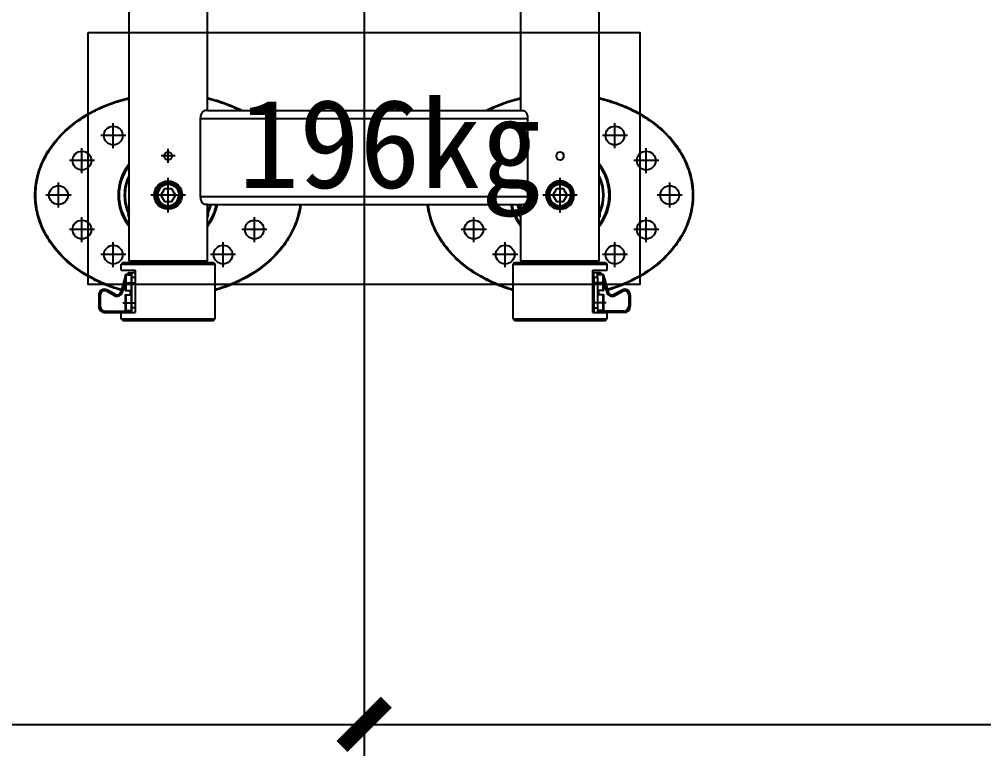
# Model space of a CAD drawing. Header units: millimetres. Extents: x -97344 to -49824, y -57049 to -40247.
# Drawn here: x -68760 to -68144, y -50738 to -50268 of the extents above; entities that cross this region are included whole.
import ezdxf

# ---------------------------------------------------------------- set-up
doc = ezdxf.new("R2010")
doc.units = ezdxf.units.MM
doc.header["$LTSCALE"] = 200
doc.header["$PDSIZE"] = -1
doc.linetypes.add('DOT_CENTER', pattern=[14, 12, -1, 0, -1])
doc.layers.add('1', color=7, linetype='Continuous')
doc.layers.add('DIM', color=3, linetype='Continuous')
doc.styles.get("Standard").update_dxf_attribs({"font": ''})
doc.styles.add('TSSD_Dimension', font='tssdeng.shx', dxfattribs={"width": 0.7, "bigfont": 'hztxt.shx'})
doc.styles.get('Standard').set_extended_font_data('NSimSun')
doc.dimstyles.new('TSSD_20_20', dxfattribs={"dimtxt": 60, "dimasz": 20, "dimexe": 20, "dimexo": 50, "dimgap": 20, "dimtad": 1, "dimdec": 0, "dimzin": 0, "dimdsep": 46, "dimtxsty": 'TSSD_Dimension', "dimblk": 'ARCHTICK', "dimcen": 0, "dimdle": 20, "dimclrt": 7, "dimadec": 0, "dimazin": 0, "dimtfac": 1, "dimtdec": 0, "dimtix": 1, "dimtmove": 2, "dimatfit": 3, "dimfxl": 1, "dimtolj": 1, "dimtzin": 0, "dimarcsym": 0})

# ---------------------------------------------------------------- blocks, each defined once
blk = doc.blocks.new('LOW-HEAD-SOCKET-CAP-SCREW_DIN-7984_M6x10_A2-70_STAINLESS-STEEL_3__120', base_point=(789, -334.66))
at = {"color": 7, "linetype": 'Continuous'}
for p, q in [((789, -331.16), (789, -334.66)), ((792, -330.66), (789.5, -330.66)), ((794, -330.66), (792, -330.66)), ((796, -330.66), (794, -330.66)), ((798.5, -330.66), (796, -330.66)), ((799, -331.16), (799, -334.66)), ((789, -334.66), (791, -334.66)), ((791, -334.66), (797, -334.66)), ((797, -334.66), (797.3, -334.66)), ((797.3, -334.66), (798.8, -334.66)), ((798.8, -334.66), (799, -334.66))]:
    blk.add_line(p, q, dxfattribs=at)
at = {"color": 140, "linetype": 'Continuous'}
blk.add_line((799, -331.16), (789, -331.16), dxfattribs=at)
at = {"color": 7, "linetype": 'Continuous'}
for centre, start, end in [((789.5, -331.16), 90, 180), ((798.5, -331.16), 0, 90)]:
    blk.add_arc(centre, 0.5, start, end, dxfattribs=at)
at = {"layer": '1', "color": 1, "linetype": 'DOT_CENTER'}
blk.add_line((794, -329.16), (794, -336.66), dxfattribs=at)
blk = doc.blocks.new('LOW-HEAD-SOCKET-CAP-SCREW_DIN-7984_M6x10_A2-70_STAINLESS-STEEL__121', base_point=(789, -334.66))
at = {"color": 7, "linetype": 'Continuous'}
for p, q in [((789, -331.16), (789, -334.66)), ((792, -330.66), (789.5, -330.66)), ((794, -330.66), (792, -330.66)), ((796, -330.66), (794, -330.66)), ((798.5, -330.66), (796, -330.66)), ((799, -331.16), (799, -334.66)), ((789, -334.66), (791, -334.66)), ((791, -334.66), (797, -334.66)), ((797, -334.66), (797.3, -334.66)), ((797.3, -334.66), (798.8, -334.66)), ((798.8, -334.66), (799, -334.66))]:
    blk.add_line(p, q, dxfattribs=at)
at = {"color": 140, "linetype": 'Continuous'}
blk.add_line((799, -331.16), (789, -331.16), dxfattribs=at)
at = {"color": 7, "linetype": 'Continuous'}
for centre, start, end in [((789.5, -331.16), 90, 180), ((798.5, -331.16), 0, 90)]:
    blk.add_arc(centre, 0.5, start, end, dxfattribs=at)
blk = doc.blocks.new('LOW-HEAD-SOCKET-CAP-SCREW_DIN-7984_M6x10_A2-70_STAINLESS-STEEL_2__122', base_point=(776.2, -334.66))
at = {"color": 140, "linetype": 'Continuous'}
blk.add_line((786.2, -331.16), (776.2, -331.16), dxfattribs=at)
at = {"color": 7, "linetype": 'Continuous'}
for p, q in [((776.2, -331.16), (776.2, -334.66)), ((779.2, -330.66), (776.7, -330.66)), ((781.2, -330.66), (779.2, -330.66)), ((783.2, -330.66), (781.2, -330.66)), ((785.7, -330.66), (783.2, -330.66)), ((786.2, -331.16), (786.2, -334.66)), ((776.4, -334.66), (776.2, -334.66)), ((777.9, -334.66), (776.4, -334.66)), ((777.9, -334.66), (778.2, -334.66)), ((778.2, -334.66), (784.2, -334.66)), ((784.2, -334.66), (786.2, -334.66))]:
    blk.add_line(p, q, dxfattribs=at)
for centre, start, end in [((776.7, -331.16), 90, 178.51306), ((776.7, -331.16), 178.51306, 180), ((785.7, -331.16), 0, 90)]:
    blk.add_arc(centre, 0.5, start, end, dxfattribs=at)
at = {"layer": '1', "color": 1, "linetype": 'DOT_CENTER'}
blk.add_line((781.2, -329.16), (781.2, -336.66), dxfattribs=at)
blk = doc.blocks.new('LOW-HEAD-SOCKET-CAP-SCREW_DIN-7984_M6x10_A2-70_STAINLESS-STEEL_4__123', base_point=(776.2, -334.66))
at = {"color": 140, "linetype": 'Continuous'}
blk.add_line((786.2, -331.16), (776.2, -331.16), dxfattribs=at)
at = {"color": 7, "linetype": 'Continuous'}
for p, q in [((776.2, -331.16), (776.2, -334.66)), ((779.2, -330.66), (776.7, -330.66)), ((781.2, -330.66), (779.2, -330.66)), ((783.2, -330.66), (781.2, -330.66)), ((785.7, -330.66), (783.2, -330.66)), ((786.2, -331.16), (786.2, -334.66)), ((776.4, -334.66), (776.2, -334.66)), ((777.9, -334.66), (776.4, -334.66)), ((777.9, -334.66), (778.2, -334.66)), ((778.2, -334.66), (784.2, -334.66)), ((784.2, -334.66), (786.2, -334.66))]:
    blk.add_line(p, q, dxfattribs=at)
for centre, start, end in [((776.7, -331.16), 90, 178.51306), ((776.7, -331.16), 178.51306, 180), ((785.7, -331.16), 0, 90)]:
    blk.add_arc(centre, 0.5, start, end, dxfattribs=at)
blk = doc.blocks.new('23-D0469-A_CLAMP-HOOK_Absen-M2_9__124', base_point=(774.9, -337.66))
at = {"color": 140, "linetype": 'Continuous'}
for p, q in [((785.8, -319), (786.69, -318.53)), ((788.89, -314.86), (788.89, -313.86)), ((796.3, -313.86), (796.3, -314.86)), ((799.3, -317.86), (800.3, -317.86)), ((788.61, -324.28), (789.5, -323.81)), ((787.09, -327.86), (787.37, -328.82)), ((775.9, -333.62), (774.9, -333.62)), ((775.9, -334.16), (776.2, -334.16)), ((777.9, -334.66), (777.9, -334.86)), ((777.9, -334.86), (777.9, -337.16)), ((777.9, -337.16), (777.9, -337.66)), ((786.2, -334.16), (789, -334.16)), ((797.3, -334.86), (797.3, -334.66)), ((797.3, -337.16), (797.3, -334.86)), ((797.3, -337.16), (797.3, -337.66)), ((799, -334.16), (799.3, -334.16))]:
    blk.add_line(p, q, dxfattribs=at)
at = {"color": 7, "linetype": 'Continuous'}
for p, q in [((788.61, -324.28), (785.8, -319)), ((789.5, -323.81), (786.69, -318.53)), ((788.89, -313.86), (796.3, -313.86)), ((788.89, -314.86), (796.3, -314.86)), ((799.3, -317.86), (799.3, -334.16)), ((800.3, -317.86), (800.3, -328.66)), ((777.34, -330.66), (787.09, -327.86)), ((780.97, -330.66), (787.37, -328.82)), ((800.3, -334.86), (800.3, -328.66)), ((774.9, -333.62), (774.9, -334.86)), ((775.1, -334.66), (774.9, -334.86)), ((774.9, -334.86), (774.9, -337.16)), ((777.9, -334.86), (774.9, -334.86)), ((775.4, -337.66), (774.9, -337.16)), ((777.9, -337.16), (774.9, -337.16)), ((776.2, -334.66), (775.1, -334.66)), ((775.9, -333.62), (775.9, -334.16)), ((776.4, -334.66), (776.2, -334.66)), ((777.9, -334.66), (776.4, -334.66)), ((777.9, -334.66), (778.2, -334.66)), ((777.9, -334.86), (797.3, -334.86)), ((777.9, -337.16), (797.3, -337.16)), ((797.3, -337.66), (777.9, -337.66)), ((778.2, -334.66), (784.2, -334.66)), ((784.2, -334.66), (786.2, -334.66)), ((786.2, -334.66), (789, -334.66)), ((789, -334.66), (791, -334.66)), ((791, -334.66), (797, -334.66)), ((797, -334.66), (797.3, -334.66)), ((797.3, -334.66), (798.8, -334.66)), ((797.3, -334.86), (800.3, -334.86)), ((797.3, -337.16), (800.3, -337.16)), ((798.8, -334.66), (799, -334.66)), ((799, -334.66), (800.1, -334.66)), ((799.8, -337.66), (800.3, -337.16)), ((800.1, -334.66), (800.3, -334.86)), ((800.3, -337.16), (800.3, -334.86))]:
    blk.add_line(p, q, dxfattribs=at)
for centre, radius, start, end in [((788.89, -317.36), 3.5, 90, 208), ((788.89, -317.36), 2.5, 90, 208), ((796.3, -317.86), 4, 0, 90), ((796.3, -317.86), 3, 0, 90), ((786.4, -325.46), 2.5, 286, 28), ((786.4, -325.46), 3.5, 286, 28), ((777.9, -333.62), 3, 124.51421, 180), ((777.9, -333.62), 2, 148.21167, 180), ((776.4, -334.16), 0.5, 180, 246.42182), ((798.8, -334.16), 0.5, 293.57818, 0)]:
    blk.add_arc(centre, radius, start, end, dxfattribs=at)
for points in [[(777.9, -337.66), (776.65, -337.66), (775.4, -337.66)], [(799.8, -337.66), (798.55, -337.66), (797.3, -337.66)]]:
    blk.add_spline(points, degree=3, dxfattribs=at)
blk = doc.blocks.new('PH_23-CLAMP-HOOK_3__125', base_point=(774.9, -337.66))
for name, p in [('23-D0469-A_CLAMP-HOOK_Absen-M2_9__124', (774.9, -337.66)), ('LOW-HEAD-SOCKET-CAP-SCREW_DIN-7984_M6x10_A2-70_STAINLESS-STEEL_2__122', (776.2, -334.66)), ('LOW-HEAD-SOCKET-CAP-SCREW_DIN-7984_M6x10_A2-70_STAINLESS-STEEL_4__123', (776.2, -334.66)), ('LOW-HEAD-SOCKET-CAP-SCREW_DIN-7984_M6x10_A2-70_STAINLESS-STEEL_3__120', (789, -334.66)), ('LOW-HEAD-SOCKET-CAP-SCREW_DIN-7984_M6x10_A2-70_STAINLESS-STEEL__121', (789, -334.66))]:
    blk.add_blockref(name, p)
blk = doc.blocks.new('COUNTERSUNK-HEAD-HEXAGON-SOCKET-BOLTS_DIN-7991_M8x20_A2-70_STAINLESS-STEEL_2__146', base_point=(736.81, -384.31))
at = {"color": 7, "linetype": 'Continuous'}
blk.add_arc((737.8, -380.31), 4, 255.64296, 303.13958, dxfattribs=at)
blk = doc.blocks.new('COUNTERSUNK-HEAD-HEXAGON-SOCKET-BOLTS_DIN-7991_M8x20_A2-70_STAINLESS-STEEL__147', base_point=(736.81, -333.66))
at = {"color": 7, "linetype": 'Continuous'}
blk.add_arc((737.8, -337.01), 4, 56.86042, 104.35723, dxfattribs=at)
blk = doc.blocks.new('23-D0025-B_HAND-RING_ADJUSTABLE-FOOT_Absen__148', base_point=(697.8, -386.01))
at = {"color": 7, "linetype": 'Continuous'}
blk.add_circle((725.3, -358.66), 7, dxfattribs=at)
for centre, radius, start, end in [((725.3, -358.66), 28, 63.2345, 116.7655), ((725.3, -358.66), 27.5, 65.38002, 114.61998), ((700.3, -358.64), 2.5, 179.96611, 180.3528), ((725.3, -358.66), 28, 282.37363, 296.7655), ((725.3, -358.66), 27.5, 282.60226, 294.61998)]:
    blk.add_arc(centre, radius, start, end, dxfattribs=at)
blk = doc.blocks.new('P01_LEG_M16xL80mm_STAINLESS-STEEL__149', base_point=(717.3, -366.66))
at = {"color": 7, "linetype": 'Continuous'}
for p, q in [((725.3, -354.04), (721.3, -356.35)), ((721.3, -356.35), (721.3, -360.97)), ((729.3, -356.35), (725.3, -354.04)), ((729.3, -360.97), (729.3, -356.35)), ((721.3, -360.97), (725.3, -363.28)), ((725.3, -363.28), (729.3, -360.97))]:
    blk.add_line(p, q, dxfattribs=at)
for radius, start, end in [(8, 14.95884, 165.04116), (8, 165.04116, 14.95884), (7, 165.04116, 14.95884), (7, 14.95884, 165.04116)]:
    blk.add_arc((725.3, -358.66), radius, start, end, dxfattribs=at)
at = {"layer": '1', "color": 1, "linetype": 'DOT_CENTER'}
for p, q in [((725.3, -348.66), (725.3, -368.66)), ((735.3, -358.66), (715.3, -358.66))]:
    blk.add_line(p, q, dxfattribs=at)
at = {"layer": '1', "color": 2, "linetype": 'Continuous'}
blk.add_arc((725.3, -358.66), 6.78, 180, 90, dxfattribs=at)
blk = doc.blocks.new('P02_FOOT_Ø65_STEEL__150', base_point=(705.33, -390.09))
at = {"color": 7, "linetype": 'Continuous'}
for centre, radius, start, end in [((725.3, -358.66), 32, 90, 128.62483), ((725.3, -358.66), 32, 51.37517, 90), ((737.8, -337.01), 4, 56.86042, 104.35723), ((725.3, -358.66), 32, 280.80692, 308.62483), ((737.8, -380.31), 4, 255.64296, 303.13958)]:
    blk.add_arc(centre, radius, start, end, dxfattribs=at)
at = {"color": 140, "linetype": 'Continuous'}
for start, end in [(90, 126.91298), (53.08702, 90), (281.0632, 306.91298)]:
    blk.add_arc((725.3, -358.66), 31.27, start, end, dxfattribs=at)
blk = doc.blocks.new('23-B0028-B_ADJUSTABLE-M16xL80_FOOT-Ø64-STAINLESS-STEEL__151', base_point=(705.33, -390.09))
for name, p in [('P02_FOOT_Ø65_STEEL__150', (705.33, -390.09)), ('P01_LEG_M16xL80mm_STAINLESS-STEEL__149', (717.3, -366.66))]:
    blk.add_blockref(name, p)
blk = doc.blocks.new('23-D0476-B_GROUND-PLATE_OUTRIGGER_Absen__152', base_point=(663.18, -443.29))
at = {"color": 7, "linetype": 'Continuous'}
for centre in [(725.3, -288.66), (703.3, -303.66), (747.3, -303.66), (687.3, -323.66), (763.3, -323.66), (763.3, -393.66), (747.3, -413.66)]:
    blk.add_circle(centre, 6, dxfattribs=at)
for points in [[(663.18, -333.66), (663.23, -333.43), (663.29, -333.21), (664.56, -328.41), (665.94, -324.03), (667.39, -320.07), (668.84, -316.54), (670.26, -313.45), (671.59, -310.8), (672.9, -308.37), (674.56, -305.53), (676.6, -302.36), (679.03, -298.96), (681.87, -295.42), (685.14, -291.83), (688.84, -288.29), (693, -284.89), (696.76, -282.29), (700.38, -280.15), (703.82, -278.44), (707.02, -277.09), (709.95, -276.06), (712.55, -275.31), (714.77, -274.78), (716.56, -274.43), (719.42, -274.01), (722.82, -273.72), (726.7, -273.68), (731.03, -273.99), (735.75, -274.76), (737.77, -275.24), (740.25, -275.93), (743.12, -276.91), (746.32, -278.22), (749.8, -279.93), (753.51, -282.07)], [(663.69, -333.66), (667.42, -321.4), (671.43, -312.2), (678.77, -300.16), (692.55, -285.87), (703.27, -279.24), (715.88, -275.07), (723.02, -274.21), (728.24, -274.25), (735.19, -275.16), (740.43, -276.51), (754.02, -283), (762.08, -289.24), (770.53, -298.42), (781.03, -316.12), (783.53, -322.3), (785.5, -328.32)], [(753.51, -282.07), (757.16, -284.56), (760.36, -287.07), (772.41, -300.08), (781.38, -315.66), (784.02, -322.19), (785.98, -328.18)], [(671.3, -405.97), (670.26, -403.86), (669.23, -401.65), (665.79, -392.84), (663.18, -383.66)], [(671.3, -404.86), (666.92, -394.55), (663.69, -383.66)], [(786.12, -388.66), (782.99, -397.84), (779.2, -406.17), (771.92, -417.9), (764.96, -426.01), (759.5, -430.95), (751, -436.73), (737.17, -442.23), (734.41, -442.82), (731.3, -443.29)], [(785.6, -388.66), (783.59, -394.83), (781.03, -401.2), (772.94, -415.62), (762.07, -428.07), (754.02, -434.32), (740.43, -440.8), (735.85, -442.02), (731.3, -442.79)]]:
    blk.add_spline(points, degree=3, dxfattribs=at)
at = {"layer": '1', "color": 1, "linetype": 'DOT_CENTER'}
for p, q in [((725.3, -280.66), (725.3, -296.66)), ((733.3, -288.66), (717.3, -288.66)), ((703.3, -295.66), (703.3, -311.66)), ((747.3, -295.66), (747.3, -311.66)), ((711.3, -303.66), (695.3, -303.66)), ((755.3, -303.66), (739.3, -303.66)), ((687.3, -315.66), (687.3, -331.66)), ((763.3, -315.66), (763.3, -331.66)), ((695.3, -323.66), (679.3, -323.66)), ((771.3, -323.66), (755.3, -323.66)), ((763.3, -385.66), (763.3, -401.66)), ((771.3, -393.66), (755.3, -393.66)), ((747.3, -405.66), (747.3, -421.66)), ((755.3, -413.66), (739.3, -413.66))]:
    blk.add_line(p, q, dxfattribs=at)
blk = doc.blocks.new('23-A0236-B_FOOT_OUTRIGGER_Absen-M2_9__153', base_point=(663.18, -443.29))
for name, p in [('23-D0476-B_GROUND-PLATE_OUTRIGGER_Absen__152', (663.18, -443.29)), ('23-D0025-B_HAND-RING_ADJUSTABLE-FOOT_Absen__148', (697.8, -386.01)), ('23-B0028-B_ADJUSTABLE-M16xL80_FOOT-Ø64-STAINLESS-STEEL__151', (705.33, -390.09)), ('COUNTERSUNK-HEAD-HEXAGON-SOCKET-BOLTS_DIN-7991_M8x20_A2-70_STAINLESS-STEEL__147', (736.81, -333.66)), ('COUNTERSUNK-HEAD-HEXAGON-SOCKET-BOLTS_DIN-7991_M8x20_A2-70_STAINLESS-STEEL_2__146', (736.81, -384.31))]:
    blk.add_blockref(name, p)
blk = doc.blocks.new('DOWEL-PIN_DIN-7_Ø5h8x12_ALUMINUM_3__156', base_point=(697.8, -611.16))
at = {"color": 7, "linetype": 'Continuous'}
blk.add_arc((700.3, -608.66), 2.5, 180.02617, 0.01944, dxfattribs=at)
blk = doc.blocks.new('DOWEL-PIN_DIN-7_Ø5h8x12_ALUMINUM_4__157', base_point=(697.8, -611.16))
at = {"color": 7, "linetype": 'Continuous'}
blk.add_arc((700.3, -608.66), 2.5, 180.02617, 0.01944, dxfattribs=at)
blk = doc.blocks.new('23-D0471-A_MALE-KINGPIN_STACKING_Absen__158', base_point=(-4.7, -638.66))
at = {"color": 7, "linetype": 'Continuous'}
for p, q in [((55.3, -579.66), (56.3, -578.66)), ((55.3, -592.66), (55.3, -579.66)), ((56.3, -578.66), (104.3, -578.66)), ((56.3, -638.66), (56.3, -578.66)), ((105.3, -579.66), (104.3, -578.66)), ((104.3, -638.66), (104.3, -578.66)), ((105.3, -584.66), (105.3, -579.66)), ((105.3, -587.71), (105.3, -584.66)), ((105.3, -629.61), (105.3, -587.71)), ((-3.2, -598.56), (2.98, -595)), ((54.3, -593.66), (7.98, -593.66)), ((55.3, -624.66), (55.3, -592.66)), ((-4.7, -601.16), (-4.7, -616.15)), ((-3.2, -618.75), (2.98, -622.32)), ((54.3, -623.66), (7.98, -623.66)), ((55.3, -637.66), (55.3, -624.66)), ((60.3, -632.86), (60.3, -629.66)), ((60.3, -629.66), (63.3, -629.66)), ((60.3, -633.86), (60.3, -632.86)), ((63.3, -629.66), (93.3, -629.66)), ((93.3, -629.66), (95.8, -629.66)), ((95.8, -629.66), (100.3, -629.66)), ((100.3, -638.66), (100.3, -629.66)), ((105.3, -632.66), (105.3, -629.61)), ((105.3, -637.66), (105.3, -632.66)), ((55.3, -637.66), (56.3, -638.66)), ((56.3, -638.66), (60.3, -638.66)), ((60.3, -638.66), (60.3, -633.86)), ((100.3, -638.66), (104.3, -638.66)), ((105.3, -637.66), (104.3, -638.66))]:
    blk.add_line(p, q, dxfattribs=at)
at = {"color": 140, "linetype": 'Continuous'}
for p, q in [((2.98, -622.32), (2.98, -595)), ((7.98, -623.66), (7.98, -593.66)), ((54.3, -623.66), (54.3, -593.66)), ((-3.2, -618.75), (-3.2, -598.56))]:
    blk.add_line(p, q, dxfattribs=at)
at = {"color": 7, "linetype": 'Continuous'}
blk.add_circle((120.3, -608.66), 2.5, dxfattribs=at)
for centre, radius, start, end in [((7.98, -603.66), 10, 90, 120), ((54.3, -592.66), 1, 270, 0), ((-1.7, -601.16), 3, 120, 180), ((-1.7, -616.15), 3, 180, 240), ((7.98, -613.66), 10, 240, 270), ((54.3, -624.66), 1, 0, 90)]:
    blk.add_arc(centre, radius, start, end, dxfattribs=at)
at = {"layer": '1', "color": 1, "linetype": 'DOT_CENTER'}
for p, q in [((-5.2, -608.66), (4.98, -608.66)), ((56.3, -608.66), (5.98, -608.66))]:
    blk.add_line(p, q, dxfattribs=at)
blk = doc.blocks.new('DOWEL-PIN_DIN-7_Ø5h8x12_ALUMINUM__159', base_point=(117.8, -611.16))
at = {"color": 7, "linetype": 'Continuous'}
blk.add_circle((120.3, -608.66), 2.5, dxfattribs=at)
at = {"layer": '1', "color": 1, "linetype": 'DOT_CENTER'}
for p, q in [((124.8, -608.66), (115.8, -608.66)), ((120.3, -604.16), (120.3, -613.16))]:
    blk.add_line(p, q, dxfattribs=at)
blk = doc.blocks.new('DOWEL-PIN_DIN-7_Ø5h8x12_ALUMINUM_2__160', base_point=(117.8, -611.16))
at = {"color": 7, "linetype": 'Continuous'}
blk.add_circle((120.3, -608.66), 2.5, dxfattribs=at)
blk = doc.blocks.new('23-D0489-B_TUBE-Ø50xS4-OUTRIGGER-0_8M_STACKING_Absen__161', base_point=(105.3, -633.66))
at = {"color": 7, "linetype": 'Continuous'}
for p, q in [((105.3, -584.66), (106.3, -583.66)), ((229.3, -583.66), (106.3, -583.66)), ((106.3, -633.66), (106.3, -583.66)), ((479.3, -583.66), (289.3, -583.66)), ((671.3, -583.66), (539.3, -583.66)), ((767.3, -583.66), (731.3, -583.66)), ((768.3, -584.66), (767.3, -583.66)), ((767.3, -633.66), (767.3, -583.66)), ((105.3, -587.71), (105.3, -584.66)), ((105.3, -629.61), (105.3, -587.71)), ((768.3, -587.71), (768.3, -584.66)), ((768.3, -629.61), (768.3, -587.71)), ((105.3, -632.66), (105.3, -629.61)), ((105.3, -632.66), (106.3, -633.66)), ((767.3, -633.66), (106.3, -633.66)), ((768.3, -632.66), (767.3, -633.66)), ((768.3, -632.66), (768.3, -629.61))]:
    blk.add_line(p, q, dxfattribs=at)
for centre, radius in [((725.3, -608.67), 9), ((120.3, -608.66), 2.5)]:
    blk.add_circle(centre, radius, dxfattribs=at)
for start, end in [(0.37335, 179.67226), (179.67226, 270), (270, 0.37335)]:
    blk.add_arc((700.3, -608.67), 2.5, start, end, dxfattribs=at)
at = {"layer": '1', "color": 1, "linetype": 'DOT_CENTER'}
for p, q in [((725.3, -597.67), (725.3, -619.67)), ((704.8, -608.67), (695.8, -608.67)), ((700.3, -604.17), (700.3, -613.17)), ((736.3, -608.67), (714.3, -608.67))]:
    blk.add_line(p, q, dxfattribs=at)
blk = doc.blocks.new('23-D0474-A_BACK-OUTRIGGER_STACKING_Absen__162', base_point=(697.8, -638.66))
at = {"color": 7, "linetype": 'Continuous'}
for p, q in [((768.3, -579.66), (769.3, -578.66)), ((768.3, -584.66), (768.3, -579.66)), ((804.3, -578.66), (769.3, -578.66)), ((769.3, -638.66), (769.3, -578.66)), ((804.3, -638.66), (804.3, -578.66)), ((805.3, -579.66), (804.3, -578.66)), ((805.3, -637.66), (805.3, -579.66)), ((768.3, -587.71), (768.3, -584.66)), ((768.3, -629.61), (768.3, -587.71)), ((768.3, -632.66), (768.3, -629.61)), ((768.3, -637.66), (768.3, -632.66)), ((773.3, -638.66), (773.3, -629.66)), ((777.9, -629.66), (797.3, -629.66)), ((800.3, -631.96), (800.3, -629.66)), ((800.3, -638.66), (800.3, -631.96)), ((768.3, -637.66), (769.3, -638.66)), ((773.3, -638.66), (769.3, -638.66)), ((804.3, -638.66), (800.3, -638.66)), ((805.3, -637.66), (804.3, -638.66))]:
    blk.add_line(p, q, dxfattribs=at)
blk.add_circle((725.3, -608.66), 7, dxfattribs=at)
blk.add_arc((700.3, -608.66), 2.5, 180.02617, 0.01944, dxfattribs=at)
for points in [[(773.3, -629.66), (774.1, -629.66), (774.9, -629.66)], [(774.9, -629.66), (776.4, -629.66), (777.9, -629.66)], [(797.3, -629.66), (798.8, -629.66), (800.3, -629.66)]]:
    blk.add_spline(points, degree=3, dxfattribs=at)
at = {"layer": '1', "color": 1, "linetype": 'DOT_CENTER'}
for p, q in [((725.3, -599.66), (725.3, -617.66)), ((734.3, -608.66), (716.3, -608.66))]:
    blk.add_line(p, q, dxfattribs=at)
blk = doc.blocks.new('PH_23_KOLOM-OUTRIGGER-0_8m_STACKING_Absen_2__163', base_point=(-4.7, -638.66))
for name, p in [('23-D0471-A_MALE-KINGPIN_STACKING_Absen__158', (-4.7, -638.66)), ('23-D0489-B_TUBE-Ø50xS4-OUTRIGGER-0_8M_STACKING_Absen__161', (105.3, -633.66)), ('23-D0474-A_BACK-OUTRIGGER_STACKING_Absen__162', (697.8, -638.66)), ('DOWEL-PIN_DIN-7_Ø5h8x12_ALUMINUM__159', (117.8, -611.16)), ('DOWEL-PIN_DIN-7_Ø5h8x12_ALUMINUM_2__160', (117.8, -611.16)), ('DOWEL-PIN_DIN-7_Ø5h8x12_ALUMINUM_3__156', (697.8, -611.16)), ('DOWEL-PIN_DIN-7_Ø5h8x12_ALUMINUM_4__157', (697.8, -611.16))]:
    blk.add_blockref(name, p)
blk = doc.blocks.new('DOWEL-PIN_DIN-7_Ø5h8x12_ALUMINUM__164', base_point=(117.8, -361.16))
at = {"color": 7, "linetype": 'Continuous'}
blk.add_circle((120.3, -358.66), 2.5, dxfattribs=at)
at = {"layer": '1', "color": 1, "linetype": 'DOT_CENTER'}
for p, q in [((120.3, -354.16), (120.3, -363.16)), ((124.8, -358.66), (115.8, -358.66))]:
    blk.add_line(p, q, dxfattribs=at)
blk = doc.blocks.new('DOWEL-PIN_DIN-7_Ø5h8x12_ALUMINUM_2__165', base_point=(117.8, -361.16))
at = {"color": 7, "linetype": 'Continuous'}
blk.add_circle((120.3, -358.66), 2.5, dxfattribs=at)
blk = doc.blocks.new('23-D0471-A_MALE-KINGPIN_STACKING_Absen__166', base_point=(-4.7, -388.66))
at = {"color": 7, "linetype": 'Continuous'}
for p, q in [((55.3, -329.66), (56.3, -328.66)), ((55.3, -342.66), (55.3, -329.66)), ((56.3, -328.66), (60.3, -328.66)), ((56.3, -388.66), (56.3, -328.66)), ((60.3, -333.46), (60.3, -328.66)), ((100.3, -328.66), (104.3, -328.66)), ((100.3, -337.66), (100.3, -328.66)), ((105.3, -329.66), (104.3, -328.66)), ((104.3, -338.66), (104.3, -328.66)), ((105.3, -334.66), (105.3, -329.66)), ((60.3, -334.46), (60.3, -333.46)), ((60.3, -337.66), (60.3, -334.46)), ((60.3, -337.66), (63.3, -337.66)), ((63.3, -337.66), (93.3, -337.66)), ((93.3, -337.66), (95.8, -337.66)), ((95.8, -337.66), (100.3, -337.66)), ((105.3, -337.71), (105.3, -334.66)), ((105.3, -339.32), (105.3, -337.71)), ((54.3, -343.66), (7.98, -343.66)), ((55.3, -374.66), (55.3, -342.66)), ((104.3, -388.66), (104.3, -338.66)), ((105.3, -379.61), (105.3, -339.32)), ((-3.2, -348.56), (2.98, -345)), ((-4.7, -351.16), (-4.7, -358.66)), ((-4.7, -358.66), (-4.7, -366.15)), ((-3.2, -368.75), (2.98, -372.32)), ((54.3, -373.66), (7.98, -373.66)), ((55.3, -387.66), (55.3, -374.66)), ((105.3, -382.66), (105.3, -379.61)), ((105.3, -387.66), (105.3, -382.66)), ((55.3, -387.66), (56.3, -388.66)), ((56.3, -388.66), (104.3, -388.66)), ((105.3, -387.66), (104.3, -388.66))]:
    blk.add_line(p, q, dxfattribs=at)
at = {"color": 140, "linetype": 'Continuous'}
for p, q in [((7.98, -358.66), (7.98, -343.66)), ((54.3, -358.66), (54.3, -343.66)), ((-3.2, -358.66), (-3.2, -348.56)), ((2.98, -358.66), (2.98, -345)), ((-3.2, -368.75), (-3.2, -358.66)), ((2.98, -372.32), (2.98, -358.66)), ((7.98, -373.66), (7.98, -358.66)), ((54.3, -373.66), (54.3, -358.66))]:
    blk.add_line(p, q, dxfattribs=at)
at = {"color": 7, "linetype": 'Continuous'}
blk.add_circle((120.3, -358.66), 2.5, dxfattribs=at)
for centre, radius, start, end in [((7.98, -353.66), 10, 90, 120), ((54.3, -342.66), 1, 270, 0), ((-1.7, -351.16), 3, 120, 180), ((-1.7, -366.15), 3, 180, 240), ((7.98, -363.66), 10, 240, 270), ((54.3, -374.66), 1, 0, 90)]:
    blk.add_arc(centre, radius, start, end, dxfattribs=at)
at = {"layer": '1', "color": 1, "linetype": 'DOT_CENTER'}
for p, q in [((-5.2, -358.66), (4.98, -358.66)), ((56.3, -358.66), (5.98, -358.66))]:
    blk.add_line(p, q, dxfattribs=at)
blk = doc.blocks.new('DOWEL-PIN_DIN-7_Ø5h8x12_ALUMINUM_4__167', base_point=(697.8, -358.66))
at = {"color": 7, "linetype": 'Continuous'}
for centre, start, end in [((700.3, -358.66), 0.15299, 179.61382), ((700.3, -358.64), 179.96611, 180.3528), ((700.3, -358.66), 359.91078, 0.153)]:
    blk.add_arc(centre, 2.5, start, end, dxfattribs=at)
blk = doc.blocks.new('DOWEL-PIN_DIN-7_Ø5h8x12_ALUMINUM_3__168', base_point=(697.8, -358.66))
at = {"color": 7, "linetype": 'Continuous'}
for centre, start, end in [((700.3, -358.66), 0.15299, 179.61382), ((700.3, -358.64), 179.96611, 180.3528), ((700.3, -358.66), 359.91078, 0.153)]:
    blk.add_arc(centre, 2.5, start, end, dxfattribs=at)
blk = doc.blocks.new('23-D0474-A_BACK-OUTRIGGER_STACKING_Absen__169', base_point=(697.8, -388.66))
at = {"color": 7, "linetype": 'Continuous'}
for p, q in [((768.3, -329.66), (769.3, -328.66)), ((768.3, -334.66), (768.3, -329.66)), ((773.3, -328.66), (769.3, -328.66)), ((769.3, -358.66), (769.3, -328.66)), ((773.3, -337.66), (773.3, -328.66)), ((804.3, -328.66), (800.3, -328.66)), ((800.3, -334.86), (800.3, -328.66)), ((805.3, -329.66), (804.3, -328.66)), ((804.3, -358.66), (804.3, -328.66)), ((805.3, -358.66), (805.3, -329.66)), ((768.3, -337.71), (768.3, -334.66)), ((768.3, -358.66), (768.3, -337.71)), ((797.3, -337.66), (777.9, -337.66)), ((800.3, -337.16), (800.3, -334.86)), ((800.3, -337.66), (800.3, -337.16)), ((768.3, -379.61), (768.3, -358.66)), ((769.3, -388.66), (769.3, -358.66)), ((804.3, -388.66), (804.3, -358.66)), ((805.3, -387.66), (805.3, -358.66)), ((768.3, -382.66), (768.3, -379.61)), ((768.3, -387.66), (768.3, -382.66)), ((768.3, -387.66), (769.3, -388.66)), ((804.3, -388.66), (769.3, -388.66)), ((805.3, -387.66), (804.3, -388.66))]:
    blk.add_line(p, q, dxfattribs=at)
blk.add_circle((725.3, -358.66), 7, dxfattribs=at)
for centre, start, end in [((700.3, -358.66), 0.15299, 179.61382), ((700.3, -358.64), 179.96611, 180.3528), ((700.3, -358.66), 359.91078, 0.153)]:
    blk.add_arc(centre, 2.5, start, end, dxfattribs=at)
for points in [[(775.4, -337.66), (774.35, -337.66), (773.3, -337.66)], [(777.9, -337.66), (776.65, -337.66), (775.4, -337.66)], [(799.8, -337.66), (798.55, -337.66), (797.3, -337.66)], [(800.3, -337.66), (800.05, -337.66), (799.8, -337.66)]]:
    blk.add_spline(points, degree=3, dxfattribs=at)
blk = doc.blocks.new('23-D0489-B_TUBE-Ø50xS4-OUTRIGGER-0_8M_STACKING_Absen__170', base_point=(105.3, -383.66))
at = {"color": 7, "linetype": 'Continuous'}
for p, q in [((105.3, -334.66), (106.3, -333.66)), ((105.3, -337.71), (105.3, -334.66)), ((105.3, -339.32), (105.3, -337.71)), ((767.3, -333.66), (106.3, -333.66)), ((106.3, -383.66), (106.3, -333.66)), ((768.3, -334.66), (767.3, -333.66)), ((767.3, -358.66), (767.3, -333.66)), ((768.3, -337.71), (768.3, -334.66)), ((768.3, -358.66), (768.3, -337.71)), ((105.3, -379.61), (105.3, -339.32)), ((767.3, -383.66), (767.3, -358.66)), ((768.3, -379.61), (768.3, -358.66)), ((105.3, -382.66), (105.3, -379.61)), ((768.3, -382.66), (768.3, -379.61)), ((105.3, -382.66), (106.3, -383.66)), ((229.3, -383.66), (106.3, -383.66)), ((479.3, -383.66), (289.3, -383.66)), ((671.3, -383.66), (539.3, -383.66)), ((767.3, -383.66), (731.3, -383.66)), ((768.3, -382.66), (767.3, -383.66))]:
    blk.add_line(p, q, dxfattribs=at)
blk.add_lwpolyline([(725.3, -349.64, 1), (725.3, -367.64, 1)], format="xyb", close=True, dxfattribs=at)
blk.add_circle((120.3, -358.66), 2.5, dxfattribs=at)
for centre, start, end in [((700.3, -358.64), 90.00094, 179.96611), ((700.3, -358.64), 359.79996, 90.0002), ((700.3, -358.64), 179.96611, 180.3528), ((700.3, -358.64), 180.3528, 359.55849), ((700.3, -358.66), 359.91078, 0.153)]:
    blk.add_arc(centre, 2.5, start, end, dxfattribs=at)
at = {"layer": '1', "color": 1, "linetype": 'DOT_CENTER'}
for p, q in [((725.3, -347.64), (725.3, -369.64)), ((736.3, -358.64), (714.3, -358.64))]:
    blk.add_line(p, q, dxfattribs=at)
blk = doc.blocks.new('PH_23_KOLOM-OUTRIGGER-0_8m_STACKING_Absen__171', base_point=(-4.7, -388.66))
for name, p in [('23-D0471-A_MALE-KINGPIN_STACKING_Absen__166', (-4.7, -388.66)), ('23-D0474-A_BACK-OUTRIGGER_STACKING_Absen__169', (697.8, -388.66)), ('23-D0489-B_TUBE-Ø50xS4-OUTRIGGER-0_8M_STACKING_Absen__170', (105.3, -383.66)), ('DOWEL-PIN_DIN-7_Ø5h8x12_ALUMINUM__164', (117.8, -361.16)), ('DOWEL-PIN_DIN-7_Ø5h8x12_ALUMINUM_2__165', (117.8, -361.16)), ('DOWEL-PIN_DIN-7_Ø5h8x12_ALUMINUM_4__167', (697.8, -358.66)), ('DOWEL-PIN_DIN-7_Ø5h8x12_ALUMINUM_3__168', (697.8, -358.66))]:
    blk.add_blockref(name, p)
blk = doc.blocks.new('23-D0443-A_STRENGTHEN_OUTRIGGER-0_8M_STACKING_Absen__172', base_point=(671.3, -587.94))
at = {"color": 140, "linetype": 'Continuous'}
for p, q in [((676.3, -587.94), (676.3, -379.37)), ((726.3, -379.37), (726.3, -587.94))]:
    blk.add_line(p, q, dxfattribs=at)
at = {"color": 7, "linetype": 'Continuous'}
for p, q in [((676.3, -379.37), (726.3, -379.37)), ((671.3, -383.66), (671.3, -381.98)), ((671.3, -583.66), (671.3, -383.66)), ((731.3, -383.66), (731.3, -381.98)), ((731.3, -583.66), (731.3, -383.66)), ((671.3, -583.66), (671.3, -585.33)), ((731.3, -583.66), (731.3, -585.33)), ((726.3, -587.94), (676.3, -587.94))]:
    blk.add_line(p, q, dxfattribs=at)
for points in [[(671.3, -381.98), (671.32, -381.81), (671.42, -381.54), (671.67, -381.17), (672.05, -380.79), (672.43, -380.5), (672.7, -380.33), (673.44, -379.95), (674.31, -379.64), (675.45, -379.42), (676.3, -379.37)], [(726.3, -379.37), (727.16, -379.42), (728.3, -379.64), (728.7, -379.77), (729.26, -379.99), (729.91, -380.33), (730.5, -380.74), (730.94, -381.17), (731.19, -381.54), (731.29, -381.81), (731.3, -381.98)], [(676.3, -587.94), (675.27, -587.87), (674.31, -587.67), (673.65, -587.45), (672.7, -586.99), (672.25, -586.69), (671.67, -586.14), (671.43, -585.8), (671.3, -585.33)], [(731.3, -585.33), (731.18, -585.8), (730.94, -586.14), (730.63, -586.47), (729.91, -586.99), (728.96, -587.45), (728.3, -587.67), (727.44, -587.86), (726.3, -587.94)]]:
    blk.add_spline(points, degree=3, dxfattribs=at)
blk = doc.blocks.new('23-A0231-B_WELDING-ASSEMBLY_OUTRIGGER-0_8m_STACKING_Absen__173', base_point=(-4.7, -638.66))
for name, p in [('PH_23_KOLOM-OUTRIGGER-0_8m_STACKING_Absen__171', (-4.7, -388.66)), ('23-D0443-A_STRENGTHEN_OUTRIGGER-0_8M_STACKING_Absen__172', (671.3, -587.94)), ('PH_23_KOLOM-OUTRIGGER-0_8m_STACKING_Absen_2__163', (-4.7, -638.66))]:
    blk.add_blockref(name, p)
blk = doc.blocks.new('LOW-HEAD-SOCKET-CAP-SCREW_DIN-7984_M6x10_A2-70_STAINLESS-STEEL_3__174', base_point=(789, -636.16))
at = {"color": 7, "linetype": 'Continuous'}
for p, q in [((789, -635.66), (789, -632.16)), ((791, -632.16), (789, -632.16)), ((794, -632.16), (791, -632.16)), ((797, -632.16), (794, -632.16)), ((797.3, -632.16), (797, -632.16)), ((798.8, -632.16), (797.3, -632.16)), ((799, -632.16), (798.8, -632.16)), ((799, -635.66), (799, -632.16)), ((789.5, -636.16), (792, -636.16)), ((792, -636.16), (794, -636.16)), ((794, -636.16), (796, -636.16)), ((796, -636.16), (798.5, -636.16))]:
    blk.add_line(p, q, dxfattribs=at)
at = {"color": 140, "linetype": 'Continuous'}
for p, q in [((789, -635.66), (794, -635.66)), ((794, -635.66), (799, -635.66))]:
    blk.add_line(p, q, dxfattribs=at)
at = {"color": 7, "linetype": 'Continuous'}
for centre, start, end in [((789.5, -635.66), 180, 270), ((798.5, -635.66), 270, 360)]:
    blk.add_arc(centre, 0.5, start, end, dxfattribs=at)
blk = doc.blocks.new('LOW-HEAD-SOCKET-CAP-SCREW_DIN-7984_M6x10_A2-70_STAINLESS-STEEL__175', base_point=(789, -636.16))
at = {"color": 7, "linetype": 'Continuous'}
for p, q in [((789, -635.66), (789, -632.16)), ((791, -632.16), (789, -632.16)), ((794, -632.16), (791, -632.16)), ((797, -632.16), (794, -632.16)), ((797.3, -632.16), (797, -632.16)), ((798.8, -632.16), (797.3, -632.16)), ((799, -632.16), (798.8, -632.16)), ((799, -635.66), (799, -632.16)), ((789.5, -636.16), (792, -636.16)), ((792, -636.16), (794, -636.16)), ((794, -636.16), (796, -636.16)), ((796, -636.16), (798.5, -636.16))]:
    blk.add_line(p, q, dxfattribs=at)
at = {"color": 140, "linetype": 'Continuous'}
for p, q in [((789, -635.66), (794, -635.66)), ((794, -635.66), (799, -635.66))]:
    blk.add_line(p, q, dxfattribs=at)
at = {"color": 7, "linetype": 'Continuous'}
for centre, start, end in [((789.5, -635.66), 180, 270), ((798.5, -635.66), 270, 360)]:
    blk.add_arc(centre, 0.5, start, end, dxfattribs=at)
at = {"layer": '1', "color": 1, "linetype": 'DOT_CENTER'}
blk.add_line((794, -637.66), (794, -630.16), dxfattribs=at)
blk = doc.blocks.new('LOW-HEAD-SOCKET-CAP-SCREW_DIN-7984_M6x10_A2-70_STAINLESS-STEEL_4__176', base_point=(776.2, -636.16))
at = {"color": 7, "linetype": 'Continuous'}
for p, q in [((776.4, -632.16), (776.2, -632.16)), ((776.2, -635.66), (776.2, -632.16)), ((777.9, -632.16), (776.4, -632.16)), ((778.2, -632.16), (777.9, -632.16)), ((781.2, -632.16), (778.2, -632.16)), ((784.2, -632.16), (781.2, -632.16)), ((786.2, -632.16), (784.2, -632.16)), ((786.2, -635.66), (786.2, -632.16)), ((776.7, -636.16), (777.34, -636.16)), ((777.34, -636.16), (779.2, -636.16)), ((779.2, -636.16), (781.2, -636.16)), ((781.2, -636.16), (783.2, -636.16)), ((783.2, -636.16), (785.7, -636.16))]:
    blk.add_line(p, q, dxfattribs=at)
at = {"color": 140, "linetype": 'Continuous'}
for p, q in [((776.2, -635.66), (781.2, -635.66)), ((781.2, -635.66), (786.2, -635.66))]:
    blk.add_line(p, q, dxfattribs=at)
at = {"color": 7, "linetype": 'Continuous'}
for centre, start, end in [((776.7, -635.66), 180, 181.48694), ((776.7, -635.66), 181.48694, 270), ((785.7, -635.66), 270, 360)]:
    blk.add_arc(centre, 0.5, start, end, dxfattribs=at)
at = {"layer": '1', "color": 1, "linetype": 'DOT_CENTER'}
blk.add_line((781.2, -637.66), (781.2, -630.16), dxfattribs=at)
blk = doc.blocks.new('LOW-HEAD-SOCKET-CAP-SCREW_DIN-7984_M6x10_A2-70_STAINLESS-STEEL_2__177', base_point=(776.2, -636.16))
at = {"color": 7, "linetype": 'Continuous'}
for p, q in [((776.4, -632.16), (776.2, -632.16)), ((776.2, -635.66), (776.2, -632.16)), ((777.9, -632.16), (776.4, -632.16)), ((778.2, -632.16), (777.9, -632.16)), ((781.2, -632.16), (778.2, -632.16)), ((784.2, -632.16), (781.2, -632.16)), ((786.2, -632.16), (784.2, -632.16)), ((786.2, -635.66), (786.2, -632.16)), ((776.7, -636.16), (777.34, -636.16)), ((777.34, -636.16), (779.2, -636.16)), ((779.2, -636.16), (781.2, -636.16)), ((781.2, -636.16), (783.2, -636.16)), ((783.2, -636.16), (785.7, -636.16))]:
    blk.add_line(p, q, dxfattribs=at)
at = {"color": 140, "linetype": 'Continuous'}
for p, q in [((776.2, -635.66), (781.2, -635.66)), ((781.2, -635.66), (786.2, -635.66))]:
    blk.add_line(p, q, dxfattribs=at)
at = {"color": 7, "linetype": 'Continuous'}
for centre, start, end in [((776.7, -635.66), 180, 181.48694), ((776.7, -635.66), 181.48694, 270), ((785.7, -635.66), 270, 360)]:
    blk.add_arc(centre, 0.5, start, end, dxfattribs=at)
blk = doc.blocks.new('23-D0469-A_CLAMP-HOOK_Absen-M2_9__178', base_point=(774.9, -652.96))
at = {"color": 7, "linetype": 'Continuous'}
for p, q in [((774.9, -629.66), (774.9, -631.96)), ((777.9, -631.96), (774.9, -631.96)), ((775.1, -632.16), (774.9, -631.96)), ((774.9, -633.2), (774.9, -631.96)), ((776.2, -632.16), (775.1, -632.16)), ((775.9, -633.2), (775.9, -632.66)), ((776.4, -632.16), (776.2, -632.16)), ((777.9, -632.16), (776.4, -632.16)), ((777.9, -629.66), (797.3, -629.66)), ((797.3, -631.96), (777.9, -631.96)), ((778.2, -632.16), (777.9, -632.16)), ((781.2, -632.16), (778.2, -632.16)), ((784.2, -632.16), (781.2, -632.16)), ((786.2, -632.16), (784.2, -632.16)), ((789, -632.16), (786.2, -632.16)), ((791, -632.16), (789, -632.16)), ((794, -632.16), (791, -632.16)), ((797, -632.16), (794, -632.16)), ((797.3, -632.16), (797, -632.16)), ((800.3, -631.96), (797.3, -631.96)), ((798.8, -632.16), (797.3, -632.16)), ((799, -632.16), (798.8, -632.16)), ((800.1, -632.16), (799, -632.16)), ((799.3, -648.96), (799.3, -632.66)), ((800.1, -632.16), (800.3, -631.96)), ((800.3, -631.96), (800.3, -629.66)), ((800.3, -638.66), (800.3, -631.96)), ((777.34, -636.16), (787.09, -638.95)), ((780.97, -636.16), (787.37, -637.99)), ((800.3, -648.96), (800.3, -638.66)), ((788.61, -642.53), (785.8, -647.81)), ((789.5, -643), (786.69, -648.28)), ((788.89, -651.96), (796.3, -651.96)), ((788.89, -652.96), (796.3, -652.96))]:
    blk.add_line(p, q, dxfattribs=at)
at = {"color": 140, "linetype": 'Continuous'}
for p, q in [((775.9, -633.2), (774.9, -633.2)), ((776.2, -632.66), (775.9, -632.66)), ((777.9, -629.66), (777.9, -631.96)), ((777.9, -632.16), (777.9, -631.96)), ((789, -632.66), (786.2, -632.66)), ((797.3, -629.66), (797.3, -631.96)), ((797.3, -632.16), (797.3, -631.96)), ((799.3, -632.66), (799, -632.66)), ((787.09, -638.95), (787.37, -637.99)), ((788.61, -642.53), (789.5, -643)), ((785.8, -647.81), (786.69, -648.28)), ((788.89, -651.96), (788.89, -652.96)), ((796.3, -651.96), (796.3, -652.96)), ((799.3, -648.96), (800.3, -648.96))]:
    blk.add_line(p, q, dxfattribs=at)
at = {"color": 7, "linetype": 'Continuous'}
for centre, radius, start, end in [((777.9, -633.2), 3, 180, 235.4858), ((776.4, -632.66), 0.5, 113.57818, 180), ((777.9, -633.2), 2, 180, 211.78833), ((798.8, -632.66), 0.5, 0, 66.42182), ((786.4, -641.36), 2.5, 332, 74), ((786.4, -641.36), 3.5, 332, 74), ((788.89, -649.46), 3.5, 152, 270), ((788.89, -649.46), 2.5, 152, 270), ((796.3, -648.96), 3, 270, 0), ((796.3, -648.96), 4, 270, 0)]:
    blk.add_arc(centre, radius, start, end, dxfattribs=at)
for points in [[(774.9, -629.66), (776.4, -629.66), (777.9, -629.66)], [(797.3, -629.66), (798.8, -629.66), (800.3, -629.66)]]:
    blk.add_spline(points, degree=3, dxfattribs=at)
blk = doc.blocks.new('PH_23-CLAMP-HOOK_4__179', base_point=(774.9, -652.96))
for name, p in [('23-D0469-A_CLAMP-HOOK_Absen-M2_9__178', (774.9, -652.96)), ('LOW-HEAD-SOCKET-CAP-SCREW_DIN-7984_M6x10_A2-70_STAINLESS-STEEL_4__176', (776.2, -636.16)), ('LOW-HEAD-SOCKET-CAP-SCREW_DIN-7984_M6x10_A2-70_STAINLESS-STEEL_2__177', (776.2, -636.16)), ('LOW-HEAD-SOCKET-CAP-SCREW_DIN-7984_M6x10_A2-70_STAINLESS-STEEL__175', (789, -636.16)), ('LOW-HEAD-SOCKET-CAP-SCREW_DIN-7984_M6x10_A2-70_STAINLESS-STEEL_3__174', (789, -636.16))]:
    blk.add_blockref(name, p)
blk = doc.blocks.new('COUNTERSUNK-HEAD-HEXAGON-SOCKET-BOLTS_DIN-7991_M8x20_A2-70_STAINLESS-STEEL__180', base_point=(736.81, -583.66))
at = {"color": 7, "linetype": 'Continuous'}
blk.add_arc((737.8, -587.01), 4, 56.86007, 104.35681, dxfattribs=at)
blk = doc.blocks.new('23-D0025-B_HAND-RING_ADJUSTABLE-FOOT_Absen__181', base_point=(712.7, -636.66))
at = {"color": 7, "linetype": 'Continuous'}
blk.add_circle((725.3, -608.66), 7, dxfattribs=at)
for radius, start, end in [(28, 63.2345, 77.62637), (27.5, 65.38002, 77.39774), (28, 243.2345, 270), (27.5, 245.38002, 270), (28, 270, 296.7655), (27.5, 270, 294.61998)]:
    blk.add_arc((725.3, -608.66), radius, start, end, dxfattribs=at)
at = {"layer": '1', "color": 1, "linetype": 'DOT_CENTER'}
for p, q in [((725.3, -599.66), (725.3, -617.66)), ((734.3, -608.66), (716.3, -608.66))]:
    blk.add_line(p, q, dxfattribs=at)
blk = doc.blocks.new('COUNTERSUNK-HEAD-HEXAGON-SOCKET-BOLTS_DIN-7991_M8x20_A2-70_STAINLESS-STEEL_2__182', base_point=(736.81, -634.31))
at = {"color": 7, "linetype": 'Continuous'}
blk.add_arc((737.8, -630.31), 4, 255.64296, 303.14205, dxfattribs=at)
blk = doc.blocks.new('P01_LEG_M16xL80mm_STAINLESS-STEEL__183', base_point=(717.3, -616.66))
at = {"color": 7, "linetype": 'Continuous'}
for p, q in [((725.3, -604.04), (721.3, -606.35)), ((721.3, -606.35), (721.3, -610.97)), ((729.3, -606.35), (725.3, -604.04)), ((729.3, -610.97), (729.3, -606.35)), ((721.3, -610.97), (725.3, -613.28)), ((725.3, -613.28), (729.3, -610.97))]:
    blk.add_line(p, q, dxfattribs=at)
for radius, start, end in [(8, 14.95884, 165.04116), (7, 14.95884, 165.04116), (8, 165.04116, 14.95884), (7, 165.04116, 14.95884)]:
    blk.add_arc((725.3, -608.66), radius, start, end, dxfattribs=at)
at = {"layer": '1', "color": 1, "linetype": 'DOT_CENTER'}
for p, q in [((725.3, -598.66), (725.3, -618.66)), ((725.3, -599.66), (725.3, -617.66)), ((735.3, -608.66), (715.3, -608.66)), ((734.3, -608.66), (716.3, -608.66))]:
    blk.add_line(p, q, dxfattribs=at)
at = {"layer": '1', "color": 2, "linetype": 'Continuous'}
blk.add_arc((725.3, -608.66), 6.78, 180, 90, dxfattribs=at)
blk = doc.blocks.new('P02_FOOT_Ø65_STEEL__184', base_point=(705.33, -640.66))
at = {"color": 7, "linetype": 'Continuous'}
for centre, radius, start, end in [((725.3, -608.66), 32, 51.37517, 79.19308), ((737.8, -587.01), 4, 56.86007, 104.35681), ((725.3, -608.66), 32, 231.37517, 308.62483), ((737.8, -630.31), 4, 255.64296, 303.14205)]:
    blk.add_arc(centre, radius, start, end, dxfattribs=at)
at = {"color": 140, "linetype": 'Continuous'}
for start, end in [(53.08702, 78.9368), (233.08702, 306.91298)]:
    blk.add_arc((725.3, -608.66), 31.27, start, end, dxfattribs=at)
blk = doc.blocks.new('23-B0028-B_ADJUSTABLE-M16xL80_FOOT-Ø64-STAINLESS-STEEL__185', base_point=(705.33, -640.66))
for name, p in [('P02_FOOT_Ø65_STEEL__184', (705.33, -640.66)), ('P01_LEG_M16xL80mm_STAINLESS-STEEL__183', (717.3, -616.66))]:
    blk.add_blockref(name, p)
blk = doc.blocks.new('23-D0476-B_GROUND-PLATE_OUTRIGGER_Absen__186', base_point=(663.18, -694.14))
at = {"color": 7, "linetype": 'Continuous'}
for centre in [(747.3, -553.66), (763.3, -573.66), (687.3, -643.66), (763.3, -643.66), (703.3, -663.66), (747.3, -663.66), (725.3, -678.66)]:
    blk.add_circle(centre, 6, dxfattribs=at)
for points in [[(731.3, -524.02), (733.49, -524.34), (735.75, -524.76), (743.12, -526.91), (753.51, -532.07)], [(731.3, -524.53), (736.43, -525.42), (740.43, -526.51), (754.02, -533), (762.08, -539.24), (774.37, -553.82), (781.03, -566.12), (783.59, -572.48), (785.6, -578.66)], [(753.51, -532.07), (757.16, -534.56), (760.36, -537.07), (765.95, -542.33), (773.54, -551.68), (781.38, -565.66), (783.97, -572.06), (786.12, -578.66)], [(663.18, -583.66), (663.23, -583.43), (663.29, -583.21), (664.77, -577.7), (666.39, -572.75), (668.07, -568.36), (669.74, -564.56), (671.3, -561.34)], [(663.69, -583.66), (667.35, -571.57), (671.3, -562.45)], [(786.12, -638.67), (782.98, -647.85), (779.2, -656.17), (772.1, -667.66), (759.5, -680.95), (748.28, -688.17), (737.17, -692.23), (725.27, -693.66), (713.43, -692.22), (701.98, -688), (689.98, -680.01), (680.83, -670.64), (669.23, -651.65), (665.79, -642.84), (663.18, -633.66)], [(785.64, -638.54), (783.68, -644.59), (781.03, -651.2), (774.37, -663.5), (762.07, -678.07), (754.02, -684.32), (740.43, -690.8), (735.19, -692.16), (728.24, -693.07), (723.02, -693.1), (715.88, -692.25), (702.04, -687.47), (692.55, -681.45), (678.77, -667.16), (671.43, -655.11), (666.45, -643.23), (663.69, -633.66)]]:
    blk.add_spline(points, degree=3, dxfattribs=at)
at = {"layer": '1', "color": 1, "linetype": 'DOT_CENTER'}
for p, q in [((747.3, -545.66), (747.3, -561.66)), ((755.3, -553.66), (739.3, -553.66)), ((763.3, -565.66), (763.3, -581.66)), ((771.3, -573.66), (755.3, -573.66)), ((687.3, -635.66), (687.3, -651.66)), ((763.3, -635.66), (763.3, -651.66)), ((695.3, -643.66), (679.3, -643.66)), ((771.3, -643.66), (755.3, -643.66)), ((703.3, -655.66), (703.3, -671.66)), ((747.3, -655.66), (747.3, -671.66)), ((711.3, -663.66), (695.3, -663.66)), ((755.3, -663.66), (739.3, -663.66)), ((725.3, -670.66), (725.3, -686.66)), ((733.3, -678.66), (717.3, -678.66))]:
    blk.add_line(p, q, dxfattribs=at)
blk = doc.blocks.new('23-A0236-B_FOOT_OUTRIGGER_Absen-M2_9_2__187', base_point=(663.18, -694.14))
for name, p in [('23-D0476-B_GROUND-PLATE_OUTRIGGER_Absen__186', (663.18, -694.14)), ('23-B0028-B_ADJUSTABLE-M16xL80_FOOT-Ø64-STAINLESS-STEEL__185', (705.33, -640.66)), ('23-D0025-B_HAND-RING_ADJUSTABLE-FOOT_Absen__181', (712.7, -636.66)), ('COUNTERSUNK-HEAD-HEXAGON-SOCKET-BOLTS_DIN-7991_M8x20_A2-70_STAINLESS-STEEL__180', (736.81, -583.66)), ('COUNTERSUNK-HEAD-HEXAGON-SOCKET-BOLTS_DIN-7991_M8x20_A2-70_STAINLESS-STEEL_2__182', (736.81, -634.31))]:
    blk.add_blockref(name, p)
blk = doc.blocks.new('23-A0226-B_OUTRIGGER-0_8m_STACKING_Absen__188', base_point=(-4.7, -694.14))
for name, p in [('23-A0236-B_FOOT_OUTRIGGER_Absen-M2_9__153', (663.18, -443.29)), ('PH_23-CLAMP-HOOK_3__125', (774.9, -337.66)), ('23-A0231-B_WELDING-ASSEMBLY_OUTRIGGER-0_8m_STACKING_Absen__173', (-4.7, -638.66)), ('23-A0236-B_FOOT_OUTRIGGER_Absen-M2_9_2__187', (663.18, -694.14)), ('PH_23-CLAMP-HOOK_4__179', (774.9, -652.96))]:
    blk.add_blockref(name, p)
blk = doc.blocks.new('*U1468')
at = {"rotation": 270.0000000000176}
blk.add_blockref('23-A0226-B_OUTRIGGER-0_8m_STACKING_Absen__188', (-210.26, 404.75), dxfattribs=at)
blk = doc.blocks.new('*U1470')
at = {"layer": 'DIM', "color": 0, "linetype": 'ByBlock', "lineweight": -2, "transparency": 16777216}
blk.add_blockref('*U1468', (1000, 0), dxfattribs=at)
blk = doc.blocks.new('_ArchTick')
at = {"color": 0, "linetype": 'ByBlock', "const_width": 0.5}
blk.add_lwpolyline([(-0.707, -0.707), (0.707, 0.707)], dxfattribs=at)
blk = doc.blocks.new('*D1474')
at = {"layer": 'Defpoints', "color": 0, "transparency": 16777216}
for p in [(-69539.66, -50165.4), (-68539.66, -50165.4), (-68539.66, -50718.19)]:
    blk.add_point(p, dxfattribs=at)
at = {"layer": 'DIM', "color": 0, "lineweight": -2, "transparency": 16777216}
for p, q in [((-69539.66, -50215.4), (-69539.66, -50738.19)), ((-68539.66, -50215.4), (-68539.66, -50738.19)), ((-69559.66, -50718.19), (-68519.66, -50718.19))]:
    blk.add_line(p, q, dxfattribs=at)
at = {"layer": 'DIM', "color": 0, "lineweight": -2, "transparency": 16777216, "xscale": 20, "yscale": 20, "zscale": 20, "rotation": 180}
blk.add_blockref('_ArchTick', (-69539.66, -50718.19), dxfattribs=at)
at = {"layer": 'DIM', "color": 0, "lineweight": -2, "transparency": 16777216, "xscale": 20, "yscale": 20, "zscale": 20}
blk.add_blockref('_ArchTick', (-68539.66, -50718.19), dxfattribs=at)
at = {"layer": 'DIM', "color": 7, "transparency": 16777216, "insert": (-69039.66, -50668.19), "char_height": 60, "attachment_point": 5, "style": 'TSSD_Dimension'}
blk.add_mtext('\\A1;1000', dxfattribs=at)
blk = doc.blocks.new('*D1475')
at = {"layer": 'Defpoints', "color": 0, "transparency": 16777216}
for p in [(-68539.66, -50165.4), (-67539.66, -50165.4), (-67539.66, -50718.19)]:
    blk.add_point(p, dxfattribs=at)
at = {"layer": 'DIM', "color": 0, "lineweight": -2, "transparency": 16777216}
for p, q in [((-68539.66, -50215.4), (-68539.66, -50738.19)), ((-67539.66, -50215.4), (-67539.66, -50738.19)), ((-68559.66, -50718.19), (-67519.66, -50718.19))]:
    blk.add_line(p, q, dxfattribs=at)
at = {"layer": 'DIM', "color": 0, "lineweight": -2, "transparency": 16777216, "xscale": 20, "yscale": 20, "zscale": 20, "rotation": 180}
blk.add_blockref('_ArchTick', (-68539.66, -50718.19), dxfattribs=at)
at = {"layer": 'DIM', "color": 0, "lineweight": -2, "transparency": 16777216, "xscale": 20, "yscale": 20, "zscale": 20}
blk.add_blockref('_ArchTick', (-67539.66, -50718.19), dxfattribs=at)
at = {"layer": 'DIM', "color": 7, "transparency": 16777216, "insert": (-68039.66, -50668.19), "char_height": 60, "attachment_point": 5, "style": 'TSSD_Dimension'}
blk.add_mtext('\\A1;1000', dxfattribs=at)

msp = doc.modelspace()

# ---------------------------------------------------------------- linework, layer by layer
at = {"layer": 'DIM', "color": 3}
msp.add_lwpolyline([(-68715.62, -50276.55), (-68363.71, -50276.55), (-68363.71, -50437.5), (-68715.62, -50437.5)], close=True, dxfattribs=at)

# ---------------------------------------------------------------- block references
msp.add_blockref('*U1470', (-69539.89, -50055.15), dxfattribs=at)

# ---------------------------------------------------------------- texts
at = {"color": 7, "insert": (-68619.82, -50319.06), "char_height": 56.824, "width": 452.78, "attachment_point": 1}
msp.add_mtext('196kg', dxfattribs=at)

# ---------------------------------------------------------------- dimensions: what is measured, and where the dimension line sits
at = {"layer": 'DIM'}
for base, p1, p2, picture, middle in [((-68539.66, -50718.19), (-69539.66, -50165.4), (-68539.66, -50165.4), '*D1474', (-69039.66, -50668.19)), ((-67539.66, -50718.19), (-68539.66, -50165.4), (-67539.66, -50165.4), '*D1475', (-68039.66, -50668.19))]:
    dim = msp.add_linear_dim(base=base, p1=p1, p2=p2, dimstyle='TSSD_20_20', dxfattribs=at)
    dim.commit()
    dim.dimension.update_dxf_attribs({"geometry": picture, "text_midpoint": middle})

doc.saveas('drawing.dxf')
